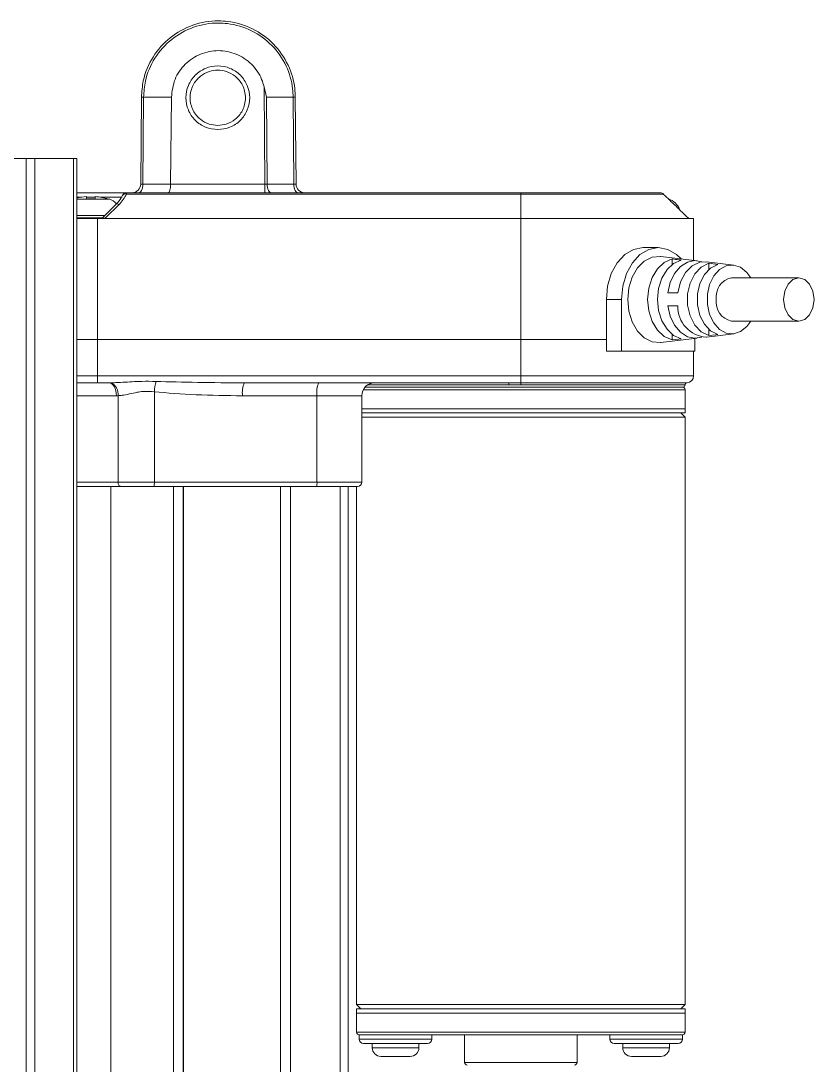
# Model space of a CAD drawing. Header units: millimetres. Extents: x -331 to 5585, y -2655 to 1513.
# Drawn here: x 2633.5 to 2725.3, y 1138.2 to 1259.1 of the extents above; entities that cross this region are included whole.
import ezdxf

# ---------------------------------------------------------------- set-up
doc = ezdxf.new("R2010")
doc.units = ezdxf.units.MM

msp = doc.modelspace()

# ---------------------------------------------------------------- linework, layer by layer
at = {"color": 7, "linetype": 'Continuous', "lineweight": 15}
for p, q in [((2661.76, 1240.19), (2661.66, 1251.46)), ((2661.66, 1251.46), (2661.92, 1250.26)), ((2647.38, 1240.19), (2647.46, 1250.27)), ((2647.71, 1250.27), (2647.63, 1240.18)), ((2647.71, 1250.27), (2650.93, 1250.26)), ((2650.93, 1250.26), (2650.84, 1240.19)), ((2665.02, 1250.27), (2661.92, 1250.26)), ((2661.92, 1250.26), (2662.01, 1240.18)), ((2665.11, 1240.18), (2665.02, 1250.27)), ((2665.27, 1250.27), (2665.36, 1240.19)), ((2634.19, 1243.16), (2631.36, 1243.16)), ((2634.14, 1048.16), (2634.14, 1243.16)), ((2635.14, 1243.16), (2634.14, 1243.16)), ((2635.14, 1243.16), (2635.14, 1048.16)), ((2639.59, 1243.16), (2635.14, 1243.16)), ((2639.59, 1048.16), (2639.59, 1243.16)), ((2639.99, 1243.16), (2639.59, 1243.16)), ((2639.99, 1243.16), (2639.99, 1048.16)), ((2647.63, 1240.18), (2650.84, 1240.18)), ((2650.84, 1240.19), (2661.76, 1240.19)), ((2661.76, 1240.19), (2661.76, 1239.2)), ((2662.01, 1240.18), (2665.11, 1240.18)), ((2639.99, 1239.2), (2645.74, 1239.2)), ((2641.12, 1238.76), (2641.12, 1238.47)), ((2641.12, 1238.47), (2641.12, 1238.47)), ((2641.23, 1238.47), (2641.12, 1238.47)), ((2641.23, 1238.47), (2642.01, 1238.47)), ((2642.12, 1238.47), (2642.01, 1238.47)), ((2642.12, 1238.76), (2642.12, 1238.47)), ((2642.12, 1238.47), (2642.12, 1238.47)), ((2642.12, 1238.47), (2643.66, 1238.47)), ((2643.68, 1238.47), (2643.66, 1238.47)), ((2643.68, 1238.47), (2643.68, 1238.47)), ((2643.68, 1238.47), (2643.72, 1238.47)), ((2645.74, 1239.05), (2645.74, 1239.2)), ((2645.74, 1239.2), (2691.37, 1239.2)), ((2691.37, 1239.05), (2645.74, 1239.05)), ((2691.37, 1239.05), (2691.37, 1239.2)), ((2691.37, 1239.2), (2707.52, 1239.2)), ((2691.37, 1236.2), (2691.37, 1239.05)), ((2707.86, 1239.05), (2691.37, 1239.05)), ((2707.86, 1239.06), (2707.86, 1239.05)), ((2708.43, 1238.47), (2708.47, 1238.47)), ((2644.52, 1237.84), (2642.96, 1236.28)), ((2644.87, 1237.84), (2643.31, 1236.28)), ((2642.37, 1236.2), (2639.99, 1236.2)), ((2642.37, 1222.2), (2642.37, 1236.2)), ((2642.93, 1236.2), (2642.37, 1236.2)), ((2691.37, 1236.2), (2643.82, 1236.2)), ((2710.71, 1236.2), (2691.37, 1236.2)), ((2691.37, 1222.2), (2691.37, 1236.2)), ((2711.37, 1236.2), (2710.89, 1236.2)), ((2711.37, 1231.38), (2711.37, 1236.2)), ((2707.28, 1232.85), (2705.51, 1232.85)), ((2711.78, 1231.33), (2707.57, 1231.83)), ((2708.87, 1231.54), (2708.87, 1230.89)), ((2716, 1230.83), (2712.84, 1231.21)), ((2713.11, 1231.03), (2713.11, 1230.3)), ((2723.54, 1229.35), (2715.76, 1229.35)), ((2709.53, 1227.6), (2708.38, 1227.6)), ((2703.03, 1226.85), (2701.27, 1226.85)), ((2701.27, 1226.85), (2701.27, 1220.85)), ((2703.03, 1226.85), (2703.03, 1220.85)), ((2708.38, 1226.1), (2709.53, 1226.1)), ((2715.76, 1224.35), (2723.54, 1224.35)), ((2707.57, 1221.86), (2711.78, 1222.36)), ((2708.87, 1222.16), (2708.87, 1222.8)), ((2712.84, 1222.49), (2716, 1222.86)), ((2713.11, 1222.66), (2713.11, 1223.39)), ((2642.37, 1222.2), (2639.99, 1222.2)), ((2691.37, 1222.2), (2642.37, 1222.2)), ((2642.37, 1222.2), (2642.37, 1218)), ((2701.27, 1222.2), (2691.37, 1222.2)), ((2691.37, 1222.2), (2691.37, 1218)), ((2711.52, 1220.85), (2711.52, 1222.33)), ((2703.03, 1220.85), (2701.27, 1220.85)), ((2703.03, 1220.85), (2711.52, 1220.85)), ((2711.37, 1218), (2711.37, 1220.85)), ((2642.37, 1218), (2642.37, 1217.2)), ((2642.37, 1218), (2691.37, 1218)), ((2691.37, 1218), (2691.37, 1217.2)), ((2642.37, 1217.2), (2639.99, 1217.2)), ((2643.72, 1217.2), (2642.37, 1217.2)), ((2689.98, 1217.2), (2659.37, 1217.2)), ((2673.36, 1216.7), (2673.55, 1216.7)), ((2710.12, 1216.7), (2673.55, 1216.7)), ((2689.98, 1217.2), (2691.37, 1217.2)), ((2691.37, 1216.95), (2690, 1216.95)), ((2691.37, 1216.95), (2691.37, 1217.2)), ((2710.37, 1216.95), (2710.37, 1216.95)), ((2710.37, 1214.2), (2710.37, 1216.4)), ((2644.76, 1215.7), (2644.76, 1205.7)), ((2648.96, 1216.15), (2648.96, 1205.7)), ((2667.78, 1215.7), (2659.17, 1215.7)), ((2667.78, 1215.7), (2667.78, 1205.7)), ((2672.97, 1205.7), (2672.97, 1215.7)), ((2672.97, 1214.2), (2710.37, 1214.2)), ((2710.37, 1213.7), (2710.37, 1214.2)), ((2710.37, 1213.7), (2672.97, 1213.7)), ((2710.37, 1213.2), (2672.97, 1213.2)), ((2710.37, 1213.2), (2709.87, 1213.7)), ((2710.37, 1145.2), (2710.37, 1213.2)), ((2644.76, 1205.7), (2648.96, 1205.7)), ((2648.96, 1205.7), (2667.78, 1205.7)), ((2645.04, 1205.2), (2639.99, 1205.2)), ((2648.89, 1205.2), (2645.04, 1205.2)), ((2667.71, 1205.2), (2648.89, 1205.2)), ((2672.47, 1205.2), (2667.71, 1205.2)), ((2670.47, 1068.16), (2670.47, 1205.2)), ((2671.37, 1068.16), (2671.37, 1205.2)), ((2672.37, 1205.2), (2672.37, 1145.2)), ((2672.37, 1145.2), (2672.87, 1144.7)), ((2672.37, 1145.2), (2710.37, 1145.2)), ((2709.87, 1144.7), (2710.37, 1145.2)), ((2672.37, 1144.7), (2672.37, 1144.2)), ((2672.37, 1144.7), (2710.37, 1144.7)), ((2672.37, 1144.2), (2672.37, 1142)), ((2710.37, 1144.2), (2672.37, 1144.2)), ((2710.37, 1144.2), (2710.37, 1144.7)), ((2710.37, 1142), (2710.37, 1144.2)), ((2672.67, 1141.7), (2672.67, 1141.2)), ((2710.07, 1141.7), (2672.67, 1141.7)), ((2681.07, 1141.2), (2681.07, 1141.7)), ((2684.87, 1141.7), (2684.87, 1138.5)), ((2697.87, 1138.5), (2697.87, 1141.7)), ((2701.67, 1141.7), (2701.67, 1141.2)), ((2710.07, 1141.2), (2710.07, 1141.7)), ((2680.57, 1140.7), (2673.17, 1140.7)), ((2674.17, 1140.7), (2674.17, 1140.2)), ((2679.57, 1140.2), (2679.57, 1140.7)), ((2709.57, 1140.7), (2702.17, 1140.7)), ((2703.17, 1140.7), (2703.17, 1140.2)), ((2708.57, 1140.2), (2708.57, 1140.7)), ((2675.17, 1139.2), (2678.56, 1139.2)), ((2678.56, 1139.2), (2678.57, 1139.2)), ((2704.17, 1139.2), (2705.99, 1139.2)), ((2705.99, 1139.2), (2707.57, 1139.2))]:
    msp.add_line(p, q, dxfattribs=at)
at = {"color": 8, "linetype": 'Continuous', "lineweight": 15}
for p, q in [((2640.55, 1238.7), (2639.99, 1238.7)), ((2639.99, 1238.47), (2641.12, 1238.47)), ((2642.12, 1238.7), (2641.12, 1238.7)), ((2645.24, 1238.7), (2642.68, 1238.7)), ((2639.99, 1236.57), (2643.24, 1236.57)), ((2639.99, 1236.3), (2642.97, 1236.3)), ((2639.99, 1218), (2642.37, 1218)), ((2691.37, 1218), (2711.37, 1218)), ((2710.37, 1216.4), (2673.15, 1216.4)), ((2690, 1216.95), (2673.64, 1216.95)), ((2690, 1216.95), (2710.37, 1216.95)), ((2691.37, 1217.2), (2710.61, 1217.2)), ((2710.37, 1216.95), (2691.37, 1216.95)), ((2644.57, 1215.7), (2639.99, 1215.7)), ((2672.97, 1215.7), (2667.78, 1215.7)), ((2639.99, 1205.7), (2644.76, 1205.7)), ((2667.78, 1205.7), (2672.97, 1205.7)), ((2643.92, 1205.2), (2643.92, 1068.16)), ((2651.18, 1205.2), (2651.18, 1068.16)), ((2652.31, 1205.2), (2652.31, 1068.16)), ((2652.34, 1205.2), (2652.34, 1068.16)), ((2663.57, 1205.2), (2663.57, 1068.16)), ((2664.7, 1205.2), (2664.7, 1068.16)), ((2672.37, 1142), (2710.37, 1142)), ((2672.67, 1141.2), (2681.07, 1141.2)), ((2674.17, 1140.2), (2679.56, 1140.2)), ((2679.56, 1140.2), (2679.57, 1140.2)), ((2701.67, 1141.2), (2710.07, 1141.2)), ((2703.17, 1140.2), (2706.06, 1140.2)), ((2706.06, 1140.2), (2708.57, 1140.2)), ((2684.87, 1138.5), (2697.87, 1138.5))]:
    msp.add_line(p, q, dxfattribs=at)
at = {"color": 7, "linetype": 'Continuous', "lineweight": 15, "flags": 128}
for points in [[(2647.63, 1240.18), (2647.62, 1239.99), (2647.59, 1239.8), (2647.54, 1239.63), (2647.48, 1239.48), (2647.4, 1239.36), (2647.32, 1239.27), (2647.22, 1239.21), (2647.13, 1239.2)], [(2662.01, 1240.18), (2662.02, 1239.99), (2662.05, 1239.8), (2662.1, 1239.63), (2662.16, 1239.48), (2662.23, 1239.36), (2662.32, 1239.27), (2662.41, 1239.21), (2662.51, 1239.2)], [(2665.11, 1240.18), (2665.12, 1239.99), (2665.15, 1239.8), (2665.19, 1239.63), (2665.26, 1239.48), (2665.33, 1239.36), (2665.42, 1239.27), (2665.51, 1239.21), (2665.61, 1239.2)], [(2705.51, 1232.85), (2704.41, 1232.64), (2703.39, 1232.04), (2702.51, 1231.09), (2701.84, 1229.85), (2701.41, 1228.4), (2701.27, 1226.85)], [(2709.93, 1231.53), (2709.4, 1232.04), (2708.38, 1232.64), (2707.28, 1232.85), (2706.18, 1232.64), (2705.16, 1232.04), (2704.28, 1231.09), (2703.6, 1229.85), (2703.18, 1228.4), (2703.03, 1226.85)], [(2707.57, 1231.83), (2707.52, 1231.83), (2706.56, 1231.74), (2705.65, 1231.28), (2704.86, 1230.5), (2704.26, 1229.44), (2703.87, 1228.19), (2703.74, 1226.85)], [(2708.87, 1222.16), (2707.96, 1222.55), (2707.18, 1223.29), (2706.56, 1224.3), (2706.17, 1225.52), (2706.04, 1226.85), (2706.17, 1228.17), (2706.56, 1229.39), (2707.18, 1230.41), (2707.96, 1231.14), (2708.87, 1231.54)], [(2709.93, 1222.28), (2709.05, 1222.67), (2708.29, 1223.39), (2707.69, 1224.38), (2707.32, 1225.56), (2707.19, 1226.85), (2707.32, 1228.13), (2707.69, 1229.31), (2708.29, 1230.3), (2709.05, 1231.02), (2709.93, 1231.41)], [(2708.38, 1227.6), (2708.65, 1228.8), (2709.15, 1229.84), (2709.83, 1230.65), (2710.64, 1231.17), (2711.52, 1231.35), (2712.31, 1231.2)], [(2709.53, 1227.6), (2709.84, 1228.88), (2710.41, 1229.97), (2711.19, 1230.75), (2712.1, 1231.17), (2712.84, 1231.21)], [(2713.11, 1222.66), (2712.23, 1223.09), (2711.49, 1223.87), (2710.95, 1224.94), (2710.67, 1226.19), (2710.67, 1227.5), (2710.95, 1228.75), (2711.49, 1229.82), (2712.23, 1230.6), (2713.11, 1231.03)], [(2714.17, 1222.79), (2713.33, 1223.21), (2712.61, 1223.97), (2712.09, 1225), (2711.82, 1226.21), (2711.82, 1227.48), (2712.09, 1228.69), (2712.61, 1229.72), (2713.33, 1230.48), (2714.17, 1230.9)], [(2717.97, 1224.35), (2717.53, 1223.72), (2716.8, 1223.12), (2715.97, 1222.86), (2715.13, 1222.95), (2714.35, 1223.38), (2713.69, 1224.12), (2713.21, 1225.11), (2712.97, 1226.25), (2712.97, 1227.44), (2713.21, 1228.58), (2713.69, 1229.57), (2714.35, 1230.31), (2715.13, 1230.75), (2715.97, 1230.83), (2716.8, 1230.57), (2717.53, 1229.97), (2717.97, 1229.35)], [(2713.11, 1231.03), (2713.89, 1230.94), (2714.17, 1230.9)], [(2725.31, 1226.85), (2725.17, 1225.89), (2724.79, 1225.08), (2724.22, 1224.54), (2723.54, 1224.35), (2722.86, 1224.54), (2722.29, 1225.08), (2721.91, 1225.89), (2721.77, 1226.85), (2721.91, 1227.8), (2722.29, 1228.61), (2722.86, 1229.16), (2723.54, 1229.35), (2724.22, 1229.16), (2724.79, 1228.61), (2725.17, 1227.8), (2725.31, 1226.85)], [(2703.74, 1226.85), (2703.87, 1225.5), (2704.26, 1224.25), (2704.86, 1223.19), (2705.65, 1222.41), (2706.56, 1221.95), (2707.52, 1221.86), (2707.57, 1221.86)], [(2712.31, 1222.49), (2711.52, 1222.35), (2710.64, 1222.52), (2709.83, 1223.04), (2709.15, 1223.85), (2708.65, 1224.9), (2708.38, 1226.1)], [(2714.17, 1222.79), (2713.92, 1222.76), (2713.11, 1222.66)], [(2709.93, 1222.28), (2709.66, 1222.25), (2708.87, 1222.16)], [(2643.72, 1217.2), (2643.89, 1217.17), (2644.05, 1217.08), (2644.19, 1216.94), (2644.32, 1216.76), (2644.43, 1216.53), (2644.51, 1216.27), (2644.56, 1215.99), (2644.57, 1215.7)], [(2644.76, 1205.7), (2644.76, 1205.6), (2644.78, 1205.5), (2644.81, 1205.42), (2644.84, 1205.34), (2644.88, 1205.28), (2644.93, 1205.23), (2644.99, 1205.21), (2645.04, 1205.2)]]:
    msp.add_lwpolyline(points, dxfattribs=at)
at = {"color": 7, "linetype": 'Continuous', "lineweight": 15}
for centre, radius, start, end in [((2646.38, 1240.2), 1, 270, 359.5), ((2666.36, 1240.2), 1, 180.5, 270), ((2641.62, 1231.8), 6.98, 94.1066, 103.4707), ((2641.62, 1230.59), 7.9, 87.1836, 92.8164), ((2641.62, 1231.8), 6.98, 73.0152, 85.8934), ((2640.89, 1240.1), 3.23, 329.8691, 330.0644), ((2643.12, 1236.57), 2, 42.6582, 72.5424), ((2641.62, 1241.09), 4.6, 315, 333.6338), ((2645.74, 1238.7), 0.5, 90, 153.6338), ((2707.52, 1238.7), 0.5, 46.117, 90), ((2707.52, 1238.72), 0.472, 43.5851, 89.7936), ((2707.87, 1236.57), 2, 20.3688, 72.5424), ((2642.75, 1236.5), 0.3, 270, 316.4849), ((2710.94, 1236.5), 0.3, 225.2991, 249.5427), ((2716.2, 1227.16), 2.23, 101.4193, 188.05), ((2713.07, 1226.02), 3.54, 178.7687, 266.1939), ((2716.2, 1226.53), 2.23, 171.9476, 258.5805), ((2710.57, 1218), 0.8, 272.7294, 0), ((2643.36, 1215.9), 1.41, 351.8774, 67.2141), ((2656.57, 1215.5), 7.64, 165.9558, 175.0947), ((2662.12, 1216.06), 2.98, 157.6712, 187.1024), ((2670.73, 1216.06), 2.98, 157.6686, 187.105), ((2674.47, 1215.7), 1.5, 90, 180), ((2673.55, 1216.93), 0.231, 230.8133, 269.7433), ((2689.12, 1217.01), 0.881, 355.9433, 12.3076), ((2710.07, 1216.4), 0.3, 0, 90), ((2710.12, 1216.95), 0.25, 270, 0), ((2710.62, 1216.95), 0.25, 92.7294, 180), ((2647.97, 1205.57), 0.993, 337.6753, 7.0971), ((2666.79, 1205.57), 0.993, 337.6806, 7.0952), ((2672.47, 1205.7), 0.5, 270, 0), ((2672.67, 1142), 0.3, 180, 270), ((2710.07, 1142), 0.3, 270, 0), ((2673.17, 1141.2), 0.5, 180, 270), ((2675.17, 1140.2), 1, 180, 270), ((2678.57, 1140.2), 1, 270, 0), ((2680.57, 1141.2), 0.5, 270, 0), ((2702.17, 1141.2), 0.5, 180, 270), ((2704.17, 1140.2), 1, 180, 270), ((2707.57, 1140.2), 1, 270, 0), ((2709.57, 1141.2), 0.5, 270, 0), ((2685.17, 1138.5), 0.3, 180, 270), ((2697.57, 1138.5), 0.3, 270, 0)]:
    msp.add_arc(centre, radius, start, end, dxfattribs=at)
at = {"color": 8, "linetype": 'Continuous', "lineweight": 15}
for centre, radius, start, end in [((2645.6, 1238.71), 0.372, 67.4512, 145.2635), ((2644.69, 1237.59), 0.309, 55.1467, 124.8533)]:
    msp.add_arc(centre, radius, start, end, dxfattribs=at)
at = {"color": 7, "linetype": 'Continuous', "lineweight": 15}
for centre, major_axis, ratio, start_param, end_param in [((2647.88, 1240.2), (0.5, 0.009), 0.01744, 3.141136, 4.188333), ((2650.57, 1240.2), (0, 1), 0.267919, 3.141593, 4.700469), ((2652.57, 1240.2), (1.73, 0.02), 0.57711, 3.129681, 3.132875), ((2661.76, 1240.2), (0.5, -0.009), 0.01744, 4.712922, 5.236444), ((2664.86, 1240.2), (0.5, -0.009), 0.01744, 5.236444, 6.283642), ((2643.72, 1218), (3.35, 0), 0.238785, 4.712389, 4.768038), ((2659.37, 1218), (17.05, 0), 0.046908, 4.070269, 4.712389), ((2644.57, 1218), (3.35, 0), 0.686506, 4.712389, 4.768038), ((2659.17, 1218), (17.05, 0), 0.134862, 4.070269, 4.712389)]:
    msp.add_ellipse(centre, major_axis=major_axis, ratio=ratio, start_param=start_param, end_param=end_param, dxfattribs=at)
at = {"color": 8, "linetype": 'Continuous', "lineweight": 15}
msp.add_ellipse((2643.88, 1236.5), major_axis=(0.927, 0.229), ratio=0.094982, start_param=2.996953, end_param=4.032923, dxfattribs=at)
at = {"color": 7, "linetype": 'Continuous', "lineweight": 15}
for points, knots in [([(2647.46, 1250.27), (2647.51, 1250.9), (2647.63, 1252.53), (2648.68, 1255.01), (2650.7, 1257.28), (2653.36, 1258.76), (2655.73, 1259.16), (2658.09, 1259.02), (2660.39, 1258.33), (2662.86, 1256.54), (2664.55, 1254.09), (2665.2, 1251.87), (2665.26, 1250.61), (2665.27, 1250.27)], [0, 0, 0, 0, 0.068223, 0.176146, 0.284064, 0.391988, 0.499911, 0.539152, 0.647077, 0.755003, 0.862929, 0.963942, 1, 1, 1, 1]), ([(2665.02, 1250.27), (2665.01, 1250.6), (2664.95, 1251.83), (2664.32, 1253.98), (2662.68, 1256.36), (2660.28, 1258.1), (2658.04, 1258.77), (2655.75, 1258.91), (2653.45, 1258.52), (2650.86, 1257.08), (2648.9, 1254.87), (2647.87, 1252.47), (2647.76, 1250.89), (2647.71, 1250.27)], [0, 0, 0, 0, 0.036107, 0.137108, 0.245022, 0.352955, 0.460823, 0.500089, 0.608011, 0.715883, 0.823838, 0.931715, 1, 1, 1, 1]), ([(2661.66, 1251.46), (2661.58, 1251.75), (2661.29, 1252.72), (2660.29, 1254.18), (2658.49, 1255.36), (2656.37, 1255.8), (2654.24, 1255.36), (2652.45, 1254.18), (2651.19, 1252.38), (2651.02, 1250.97), (2650.93, 1250.26)], [0, 0, 0, 0, 0.058061, 0.192682, 0.327228, 0.461771, 0.596313, 0.730859, 0.865481, 1, 1, 1, 1]), ([(2656.3, 1246.51), (2655.82, 1246.57), (2654.85, 1246.68), (2653.62, 1247.53), (2652.81, 1248.75), (2652.51, 1250.2), (2652.81, 1251.65), (2653.62, 1252.88), (2654.85, 1253.69), (2656.3, 1253.99), (2657.75, 1253.69), (2658.98, 1252.88), (2659.79, 1251.65), (2660.09, 1250.2), (2659.79, 1248.75), (2658.98, 1247.53), (2657.75, 1246.68), (2656.78, 1246.57), (2656.3, 1246.51)], [0, 0, 0, 0, 0.062499, 0.124997, 0.187497, 0.25, 0.312499, 0.375003, 0.437501, 0.5, 0.562499, 0.624997, 0.687501, 0.75, 0.812503, 0.875003, 0.937501, 1, 1, 1, 1]), ([(2656.3, 1247), (2656.63, 1247.03), (2657.36, 1247.09), (2658.2, 1247.57), (2658.8, 1248.16), (2659.18, 1248.74), (2659.44, 1249.43), (2659.53, 1250.2), (2659.44, 1250.96), (2659.18, 1251.65), (2658.8, 1252.24), (2658.2, 1252.83), (2657.36, 1253.28), (2656.3, 1253.45), (2655.25, 1253.28), (2654.4, 1252.83), (2653.8, 1252.24), (2653.42, 1251.65), (2653.16, 1250.96), (2653.07, 1250.2), (2653.16, 1249.43), (2653.42, 1248.74), (2653.8, 1248.15), (2654.4, 1247.57), (2655.25, 1247.09), (2655.97, 1247.03), (2656.3, 1247)], [0, 0, 0, 0, 0.049658, 0.107757, 0.140127, 0.174622, 0.211247, 0.250004, 0.288755, 0.325386, 0.359882, 0.39225, 0.450348, 0.500001, 0.549654, 0.607752, 0.640119, 0.674615, 0.711247, 0.749998, 0.78876, 0.825387, 0.859889, 0.892257, 0.950351, 1, 1, 1, 1]), ([(2647.71, 1250.27), (2647.68, 1250.27), (2647.61, 1250.27), (2647.53, 1250.27), (2647.47, 1250.27), (2647.47, 1250.27), (2647.46, 1250.27)], [0, 0, 0, 0, 0.249988, 0.499997, 0.750015, 1, 1, 1, 1]), ([(2665.02, 1250.27), (2665.06, 1250.27), (2665.13, 1250.27), (2665.21, 1250.27), (2665.26, 1250.27), (2665.27, 1250.27), (2665.27, 1250.27)], [0, 0, 0, 0, 0.250007, 0.500011, 0.749987, 1, 1, 1, 1]), ([(2645.29, 1238.92), (2645.24, 1238.82), (2645.04, 1238.44), (2644.74, 1238.1), (2644.52, 1237.84)], [0, 0, 0, 0, 0.259899, 1, 1, 1, 1]), ([(2710.72, 1236.28), (2710.26, 1236.73), (2709.31, 1237.66), (2708.35, 1238.58), (2707.86, 1239.05)], [0, 0, 0, 0, 0.484932, 1, 1, 1, 1]), ([(2643.82, 1236.2), (2643.7, 1236.2), (2643.49, 1236.22), (2643.19, 1236.22), (2643.02, 1236.2), (2642.93, 1236.2)], [0, 0, 0, 0, 0.407193, 0.7021919, 1, 1, 1, 1]), ([(2643.31, 1236.28), (2643.32, 1236.28), (2643.36, 1236.26), (2643.52, 1236.21), (2643.7, 1236.2), (2643.82, 1236.2)], [0, 0, 0, 0, 0.011396, 0.301921, 1, 1, 1, 1]), ([(2710.71, 1236.2), (2710.73, 1236.2), (2710.75, 1236.21), (2710.74, 1236.26), (2710.72, 1236.28), (2710.72, 1236.28)], [0, 0, 0, 0, 0.557125, 0.988909, 1, 1, 1, 1]), ([(2710.83, 1236.2), (2710.8, 1236.2), (2710.77, 1236.21), (2710.72, 1236.2), (2710.71, 1236.2)], [0, 0, 0, 0, 0.699757, 1, 1, 1, 1]), ([(2710.72, 1236.28), (2710.72, 1236.28), (2710.74, 1236.28), (2710.74, 1236.28), (2710.73, 1236.28), (2710.73, 1236.28)], [0, 0, 0, 0, 0.318173, 0.926193, 1, 1, 1, 1]), ([(2709.93, 1231.41), (2709.84, 1231.42), (2709.49, 1231.46), (2709.13, 1231.5), (2708.87, 1231.54)], [0, 0, 0, 0, 0.25433, 1, 1, 1, 1]), ([(2643.91, 1217.2), (2644.11, 1217.2), (2645.01, 1217.22), (2646.22, 1217.32), (2647.78, 1217.38), (2648.61, 1217.37), (2649.16, 1217.35)], [0, 0, 0, 0, 0.114345, 0.52678, 0.691047, 1, 1, 1, 1]), ([(2648.96, 1216.15), (2648.52, 1216.18), (2647.84, 1216.23), (2646.57, 1216.05), (2645.59, 1215.77), (2644.91, 1215.71), (2644.76, 1215.7)], [0, 0, 0, 0, 0.294034, 0.452903, 0.874427, 1, 1, 1, 1])]:
    msp.add_open_spline(points, degree=3, knots=knots, dxfattribs=at)

doc.saveas('drawing.dxf')
